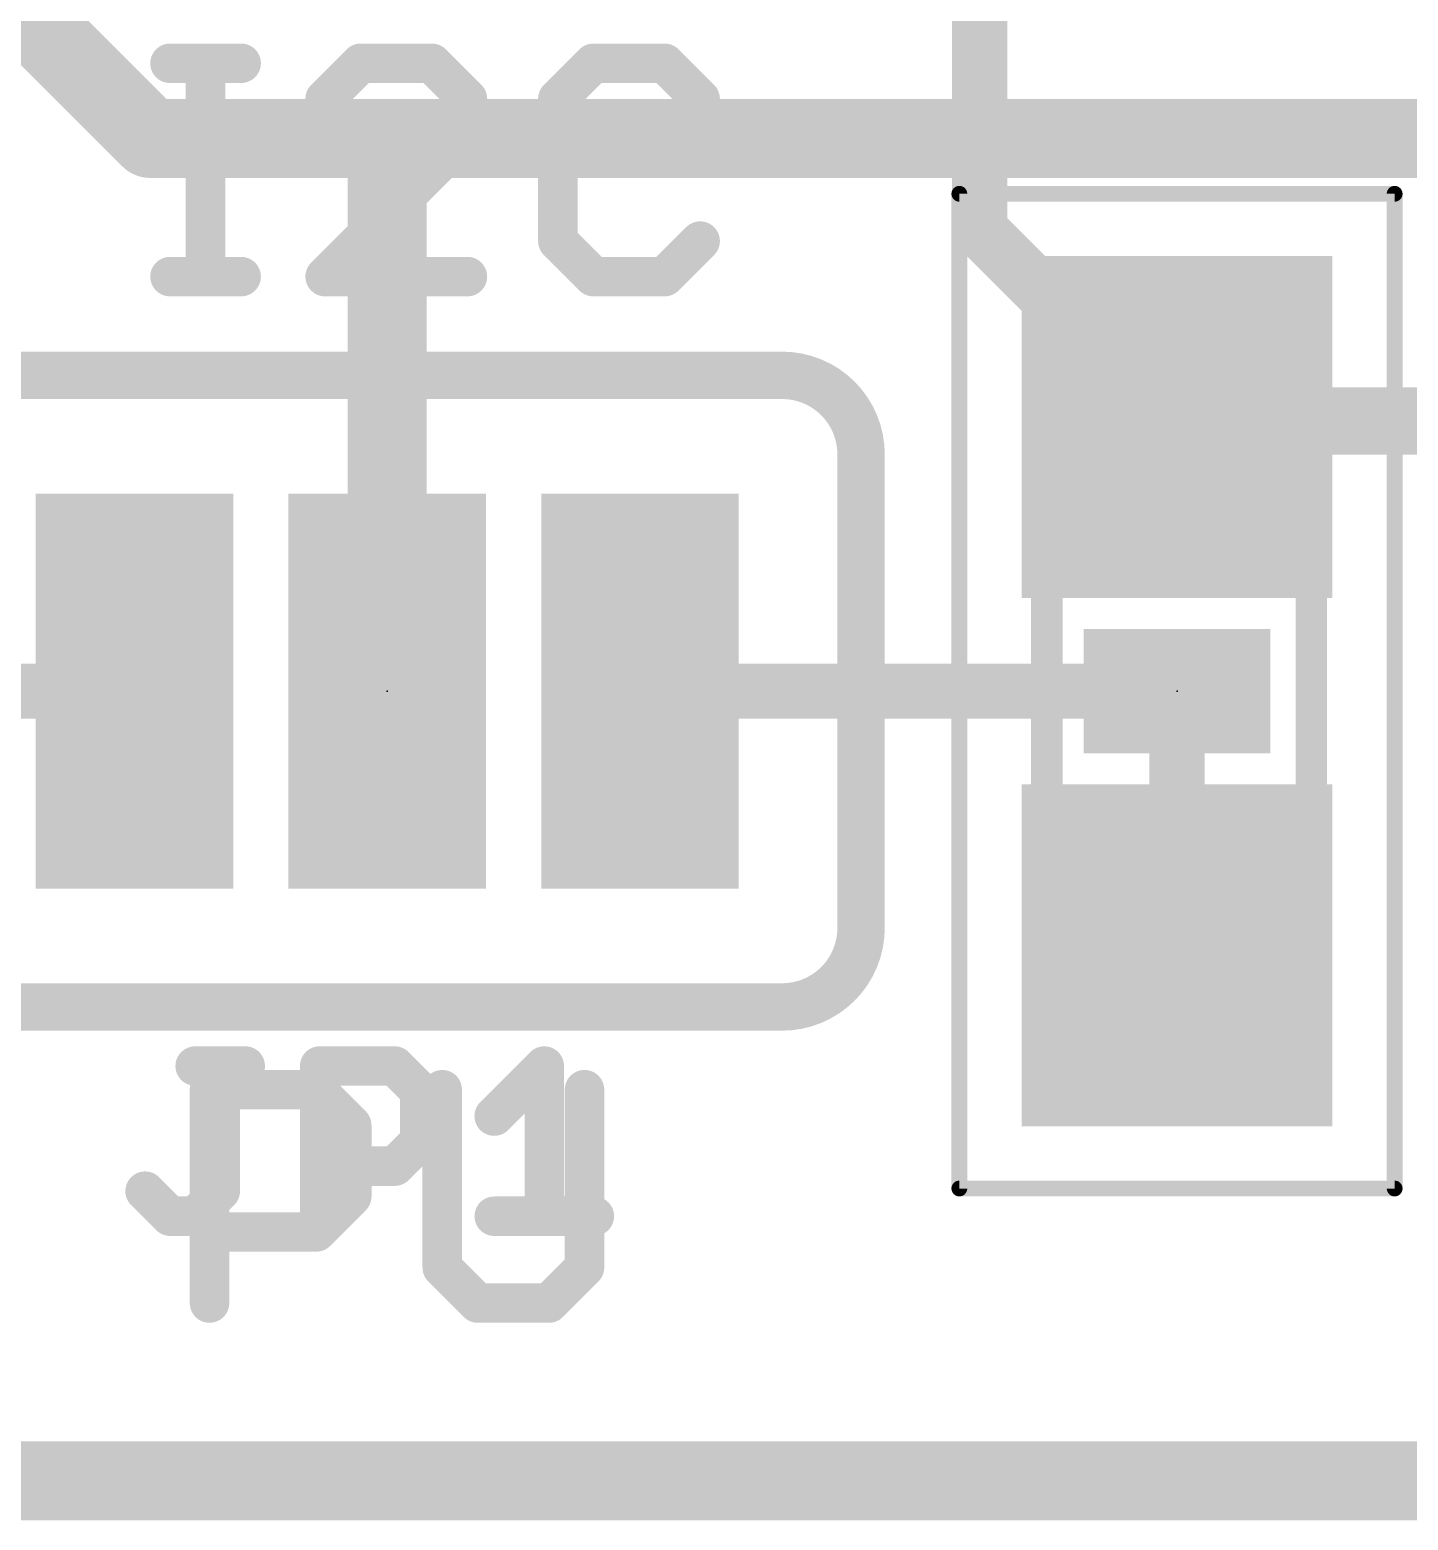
# Model space of a CAD drawing. Extents: x -38 to 69, y -72 to 37.
# Drawn here: x 3.931 to 8.363, y -0.127 to 4.668 of the extents above; entities that cross this region are included whole.
import ezdxf

# ---------------------------------------------------------------- set-up
doc = ezdxf.new("R2010")
doc.units = 0
for name, color, linetype in [('1', 12, 'CONTINUOUS'), ('16', 132, 'CONTINUOUS'), ('20', 53, 'CONTINUOUS'), ('21', 41, 'CONTINUOUS'), ('23', 53, 'CONTINUOUS'), ('25', 253, 'CONTINUOUS'), ('35', 253, 'CONTINUOUS'), ('39', 12, 'CONTINUOUS'), ('47', 253, 'CONTINUOUS'), ('51', 53, 'CONTINUOUS')]:
    doc.layers.add(name, color=color, linetype=linetype)

# ---------------------------------------------------------------- blocks, each defined once
blk = doc.blocks.new('RECT')
blk.add_solid([(-0.5, -0.5), (0.5, -0.5), (-0.5, 0.5), (0.5, 0.5)])

msp = doc.modelspace()

# ---------------------------------------------------------------- linework, layer by layer
at = {"layer": '1'}
for points, const_width in [([(2.286, 6.35), (4.318, 4.318)], 0.254), ([(5.08, 4.318), (4.318, 4.318)], 0.254), ([(11.684, 4.318), (5.08, 4.318)], 0.254), ([(5.08, 2.54), (5.08, 4.318)], 0.254), ([(7.62, 3.39), (8.851, 3.39)], 0.1778), ([(4.2672, 2.54), (2.667, 2.54)], 0.1778), ([(5.8928, 2.54), (7.493, 2.54)], 0.1778), ([(7.493, 2.54), (7.62, 2.413)], 0.1778), ([(7.62, 2.413), (7.62, 1.69)], 0.1778), ([(30.48, 0), (0, 0)], 0.254)]:
    msp.add_lwpolyline(points, dxfattribs=dict(at, const_width=const_width))
for points, const_width in [([(4.318, 4.3815, 1), (4.318, 4.2545)], 0.127), ([(4.2731, 4.2731, 1), (4.3629, 4.3629)], 0.127), ([(5.08, 4.3815, 1), (5.08, 4.2545)], 0.127), ([(5.1435, 4.318, 1), (5.0165, 4.318)], 0.127), ([(5.08, 4.2545, 1), (5.08, 4.3815)], 0.127), ([(7.62, 3.4345, 1), (7.62, 3.3456)], 0.0889), ([(4.2672, 2.4956, 1), (4.2672, 2.5844)], 0.0889), ([(5.0165, 2.54, 1), (5.1435, 2.54)], 0.127), ([(5.8928, 2.5844, 1), (5.8928, 2.4956)], 0.0889), ([(7.5244, 2.5714, 1), (7.4616, 2.5086)], 0.0889), ([(7.493, 2.4956, 1), (7.493, 2.5844)], 0.0889), ([(7.6645, 2.413, 1), (7.5755, 2.413)], 0.0889), ([(7.5886, 2.3816, 1), (7.6514, 2.4444)], 0.0889), ([(7.5755, 1.69, 1), (7.6645, 1.69)], 0.0889)]:
    msp.add_lwpolyline(points, format="xyb", dxfattribs=dict(at, const_width=const_width))
at = {"layer": '16'}
for points, const_width in [([(6.985, 11.43), (6.985, 4.025)], 0.1778), ([(7.581, 3.429), (6.985, 4.025)], 0.1778), ([(8.89, 3.429), (7.581, 3.429)], 0.1778), ([(30.48, 0), (0, 0)], 0.254)]:
    msp.add_lwpolyline(points, dxfattribs=dict(at, const_width=const_width))
at = {"layer": '16', "const_width": 0.0889}
for points in [[(7.0164, 4.0564, 1), (6.9536, 3.9936)], [(6.9405, 4.025, 1), (7.0295, 4.025)], [(7.581, 3.4735, 1), (7.581, 3.3846)], [(7.5496, 3.3976, 1), (7.6124, 3.4604)]]:
    msp.add_lwpolyline(points, format="xyb", dxfattribs=at)
at = {"layer": '20', "const_width": 0.2032}
msp.add_lwpolyline([(30.48, 0), (0, 0)], dxfattribs=at)
at = {"layer": '21'}
for points, const_width in [([(4.3815, 4.5599), (4.6103, 4.5599)], 0.127), ([(4.4959, 3.8735), (4.4959, 4.5599)], 0.127), ([(4.9948, 4.5599), (4.8804, 4.4455)], 0.127), ([(5.2236, 4.5599), (4.9948, 4.5599)], 0.127), ([(5.338, 4.4455), (5.2236, 4.5599)], 0.127), ([(5.7433, 4.5599), (5.6289, 4.4455)], 0.127), ([(5.9721, 4.5599), (5.7433, 4.5599)], 0.127), ([(6.0865, 4.4455), (5.9721, 4.5599)], 0.127), ([(5.338, 4.3311), (5.338, 4.4455)], 0.127), ([(5.6289, 4.4455), (5.6289, 3.9879)], 0.127), ([(4.8804, 3.8735), (5.338, 4.3311)], 0.127), ([(5.6289, 3.9879), (5.7433, 3.8735)], 0.127), ([(5.9721, 3.8735), (6.0865, 3.9879)], 0.127), ([(4.3815, 3.8735), (4.6103, 3.8735)], 0.127), ([(5.338, 3.8735), (4.8804, 3.8735)], 0.127), ([(5.7433, 3.8735), (5.9721, 3.8735)], 0.127), ([(3.81, 3.556), (6.35, 3.556)], 0.1524), ([(6.604, 3.302), (6.604, 1.778)], 0.1524), ([(6.35, 1.524), (3.81, 1.524)], 0.1524), ([(4.5085, 0.5715), (4.5085, 1.2579)], 0.127), ([(4.5085, 1.2579), (4.8517, 1.2579)], 0.127), ([(4.8517, 1.2579), (4.9661, 1.1435)], 0.127), ([(5.2569, 1.2579), (5.2569, 0.6859)], 0.127), ([(5.7145, 0.6859), (5.7145, 1.2579)], 0.127), ([(4.9661, 1.1435), (4.9661, 0.9147)], 0.127), ([(4.9661, 0.9147), (4.8517, 0.8003)], 0.127), ([(4.8517, 0.8003), (4.5085, 0.8003)], 0.127), ([(5.2569, 0.6859), (5.3713, 0.5715)], 0.127), ([(5.6001, 0.5715), (5.7145, 0.6859)], 0.127), ([(5.3713, 0.5715), (5.6001, 0.5715)], 0.127)]:
    msp.add_lwpolyline(points, dxfattribs=dict(at, const_width=const_width))
for points, const_width in [([(4.3815, 4.5916, 1), (4.3815, 4.5281)], 0.0635), ([(4.5276, 4.5599, 1), (4.4641, 4.5599)], 0.0635), ([(4.6103, 4.5281, 1), (4.6103, 4.5916)], 0.0635), ([(4.9948, 4.5916, 1), (4.9948, 4.5281)], 0.0635), ([(5.0173, 4.5374, 1), (4.9724, 4.5823)], 0.0635), ([(5.2461, 4.5823, 1), (5.2012, 4.5374)], 0.0635), ([(5.2236, 4.5281, 1), (5.2236, 4.5916)], 0.0635), ([(5.7433, 4.5916, 1), (5.7433, 4.5281)], 0.0635), ([(5.7657, 4.5374, 1), (5.7208, 4.5823)], 0.0635), ([(5.9945, 4.5823, 1), (5.9496, 4.5374)], 0.0635), ([(5.9721, 4.5281, 1), (5.9721, 4.5916)], 0.0635), ([(5.3698, 4.4455, 1), (5.3063, 4.4455)], 0.0635), ([(5.6606, 4.4455, 1), (5.5971, 4.4455)], 0.0635), ([(4.858, 4.4679, 1), (4.9029, 4.423)], 0.0635), ([(5.3156, 4.423, 1), (5.3605, 4.4679)], 0.0635), ([(5.6064, 4.4679, 1), (5.6513, 4.423)], 0.0635), ([(6.064, 4.423, 1), (6.1089, 4.4679)], 0.0635), ([(5.3605, 4.3086, 1), (5.3156, 4.3535)], 0.0635), ([(5.3063, 4.3311, 1), (5.3698, 4.3311)], 0.0635), ([(5.6513, 4.0103, 1), (5.6064, 3.9654)], 0.0635), ([(6.1089, 3.9654, 1), (6.064, 4.0103)], 0.0635), ([(5.5971, 3.9879, 1), (5.6606, 3.9879)], 0.0635), ([(4.3815, 3.9053, 1), (4.3815, 3.8418)], 0.0635), ([(4.6103, 3.8418, 1), (4.6103, 3.9053)], 0.0635), ([(4.8804, 3.9053, 1), (4.8804, 3.8418)], 0.0635), ([(5.338, 3.8418, 1), (5.338, 3.9053)], 0.0635), ([(5.7433, 3.9053, 1), (5.7433, 3.8418)], 0.0635), ([(5.9721, 3.8418, 1), (5.9721, 3.9053)], 0.0635), ([(4.4641, 3.8735, 1), (4.5276, 3.8735)], 0.0635), ([(4.858, 3.896, 1), (4.9029, 3.851)], 0.0635), ([(5.7208, 3.851, 1), (5.7657, 3.896)], 0.0635), ([(5.9496, 3.896, 1), (5.9945, 3.851)], 0.0635), ([(6.604, 3.302, 0.4142), (6.35, 3.556)], 0.1524), ([(6.35, 3.5941, 1), (6.35, 3.5179)], 0.0762), ([(6.35, 3.5179, 1), (6.35, 3.5941)], 0.0762), ([(6.6421, 3.302, 1), (6.5659, 3.302)], 0.0762), ([(6.5659, 3.302, 1), (6.6421, 3.302)], 0.0762), ([(6.35, 1.524, 0.4142), (6.604, 1.778)], 0.1524), ([(6.6421, 1.778, 1), (6.5659, 1.778)], 0.0762), ([(6.5659, 1.778, 1), (6.6421, 1.778)], 0.0762), ([(6.35, 1.5621, 1), (6.35, 1.4859)], 0.0762), ([(6.35, 1.4859, 1), (6.35, 1.5621)], 0.0762), ([(4.5403, 1.2579, 1), (4.4768, 1.2579)], 0.0635), ([(4.5085, 1.2896, 1), (4.5085, 1.2261)], 0.0635), ([(4.8741, 1.2803, 1), (4.8292, 1.2354)], 0.0635), ([(4.8517, 1.2261, 1), (4.8517, 1.2896)], 0.0635), ([(5.2887, 1.2579, 1), (5.2252, 1.2579)], 0.0635), ([(5.7463, 1.2579, 1), (5.6828, 1.2579)], 0.0635), ([(4.9978, 1.1435, 1), (4.9343, 1.1435)], 0.0635), ([(4.9436, 1.121, 1), (4.9885, 1.1659)], 0.0635), ([(4.9885, 0.8922, 1), (4.9436, 0.9371)], 0.0635), ([(4.9343, 0.9147, 1), (4.9978, 0.9147)], 0.0635), ([(4.5085, 0.832, 1), (4.5085, 0.7685)], 0.0635), ([(4.8517, 0.7685, 1), (4.8517, 0.832)], 0.0635), ([(4.8292, 0.8227, 1), (4.8741, 0.7778)], 0.0635), ([(5.2794, 0.7083, 1), (5.2345, 0.6634)], 0.0635), ([(5.737, 0.6634, 1), (5.6921, 0.7083)], 0.0635), ([(5.2252, 0.6859, 1), (5.2887, 0.6859)], 0.0635), ([(5.6828, 0.6859, 1), (5.7463, 0.6859)], 0.0635), ([(5.3713, 0.6033, 1), (5.3713, 0.5397)], 0.0635), ([(5.3489, 0.549, 1), (5.3938, 0.594)], 0.0635), ([(5.5777, 0.594, 1), (5.6226, 0.549)], 0.0635), ([(5.6001, 0.5397, 1), (5.6001, 0.6033)], 0.0635), ([(4.4768, 0.5715, 1), (4.5403, 0.5715)], 0.0635)]:
    msp.add_lwpolyline(points, format="xyb", dxfattribs=dict(at, const_width=const_width))
at = {"layer": '23'}
for p in [(5.08, 2.54), (7.62, 2.54)]:
    msp.add_point(p, dxfattribs=at)
at = {"layer": '25', "const_width": 0.127}
for points in [[(4.4625, 1.3339), (4.6235, 1.3339)], [(4.543, 0.9314), (4.543, 1.3339)], [(4.8628, 0.8509), (4.8628, 1.3339)], [(4.8628, 1.3339), (5.1043, 1.3339)], [(5.1043, 1.3339), (5.1848, 1.2534)], [(5.4242, 1.1729), (5.5852, 1.3339)], [(5.5852, 1.3339), (5.5852, 0.8509)], [(5.1848, 1.2534), (5.1848, 1.0924)], [(5.1848, 1.0924), (5.1043, 1.0119)], [(5.1043, 1.0119), (4.8628, 1.0119)], [(4.3015, 0.9314), (4.382, 0.8509)], [(4.4625, 0.8509), (4.543, 0.9314)], [(4.382, 0.8509), (4.4625, 0.8509)], [(5.4242, 0.8509), (5.7462, 0.8509)]]:
    msp.add_lwpolyline(points, dxfattribs=at)
at = {"layer": '25', "const_width": 0.0635}
for points in [[(4.4625, 1.3657, 1), (4.4625, 1.3022)], [(4.5748, 1.3339, 1), (4.5113, 1.3339)], [(4.6235, 1.3022, 1), (4.6235, 1.3657)], [(4.8628, 1.3657, 1), (4.8628, 1.3022)], [(4.8946, 1.3339, 1), (4.8311, 1.3339)], [(5.1268, 1.3564, 1), (5.0819, 1.3115)], [(5.1043, 1.3022, 1), (5.1043, 1.3657)], [(5.6169, 1.3339, 1), (5.5534, 1.3339)], [(5.6076, 1.3115, 1), (5.5627, 1.3564)], [(5.2166, 1.2534, 1), (5.1531, 1.2534)], [(5.1624, 1.231, 1), (5.2073, 1.2759)], [(5.4017, 1.1954, 1), (5.4466, 1.1505)], [(5.2073, 1.07, 1), (5.1624, 1.1149)], [(5.1531, 1.0924, 1), (5.2166, 1.0924)], [(4.8628, 1.0437, 1), (4.8628, 0.9802)], [(5.0819, 1.0344, 1), (5.1268, 0.9895)], [(5.1043, 0.9802, 1), (5.1043, 1.0437)], [(4.324, 0.9539, 1), (4.2791, 0.9089)], [(4.5113, 0.9314, 1), (4.5748, 0.9314)], [(4.5655, 0.9089, 1), (4.5206, 0.9539)], [(4.382, 0.8826, 1), (4.382, 0.8192)], [(4.4625, 0.8192, 1), (4.4625, 0.8826)], [(5.4242, 0.8826, 1), (5.4242, 0.8192)], [(5.7462, 0.8192, 1), (5.7462, 0.8826)], [(4.3596, 0.8284, 1), (4.4045, 0.8734)], [(4.4401, 0.8734, 1), (4.485, 0.8284)], [(4.8311, 0.8509, 1), (4.8946, 0.8509)], [(5.5534, 0.8509, 1), (5.6169, 0.8509)]]:
    msp.add_lwpolyline(points, format="xyb", dxfattribs=at)
at = {"layer": '39', "const_width": 0.0508}
for points in [[(6.92, 0.94), (6.92, 4.14)], [(6.92, 4.14), (8.32, 4.14)], [(8.32, 4.14), (8.32, 0.94)], [(8.32, 0.94), (6.92, 0.94)]]:
    msp.add_lwpolyline(points, dxfattribs=at)
at = {"layer": '39', "const_width": 0.0254}
for points in [[(6.9327, 4.14, 1), (6.9073, 4.14)], [(6.92, 4.1527, 1), (6.92, 4.1273)], [(8.3327, 4.14, 1), (8.3073, 4.14)], [(8.32, 4.1273, 1), (8.32, 4.1527)], [(6.92, 0.9527, 1), (6.92, 0.9273)], [(8.32, 0.9273, 1), (8.32, 0.9527)], [(6.9073, 0.94, 1), (6.9327, 0.94)], [(8.3073, 0.94, 1), (8.3327, 0.94)]]:
    msp.add_lwpolyline(points, format="xyb", dxfattribs=at)
at = {"layer": '47', "const_width": 0.13}
msp.add_lwpolyline([(5.08, 0), (-3.22, 0)], dxfattribs=at)
at = {"layer": '47', "const_width": 0.065}
msp.add_lwpolyline([(5.08, -0.0325, 1), (5.08, 0.0325)], format="xyb", dxfattribs=at)
at = {"layer": '51', "const_width": 0.1016}
for points in [[(7.201, 2.896), (7.201, 2.184)], [(8.052, 2.896), (8.052, 2.184)]]:
    msp.add_lwpolyline(points, dxfattribs=at)
at = {"layer": '51', "const_width": 0.0508}
for points in [[(7.2264, 2.896, 1), (7.1756, 2.896)], [(8.0774, 2.896, 1), (8.0266, 2.896)], [(7.1756, 2.184, 1), (7.2264, 2.184)], [(8.0266, 2.184, 1), (8.0774, 2.184)]]:
    msp.add_lwpolyline(points, format="xyb", dxfattribs=at)

# ---------------------------------------------------------------- block references
at = {"layer": '1', "xscale": 1.1, "rotation": 270}
for p in [(7.62, 3.39), (7.62, 1.69)]:
    msp.add_blockref('RECT', p, dxfattribs=at)
at = {"layer": '1', "xscale": 0.635, "yscale": 1.27, "rotation": 180}
for p in [(4.2672, 2.54), (5.08, 2.54), (5.8928, 2.54)]:
    msp.add_blockref('RECT', p, dxfattribs=at)
at = {"layer": '35', "xscale": 0.3998, "yscale": 0.6, "rotation": 270}
msp.add_blockref('RECT', (7.62, 2.54), dxfattribs=at)
at = {"layer": '51', "xscale": 0.5001, "yscale": 0.95, "rotation": 270}
for p in [(7.6251, 3.1282), (7.6251, 1.9598)]:
    msp.add_blockref('RECT', p, dxfattribs=at)

doc.saveas('drawing.dxf')
